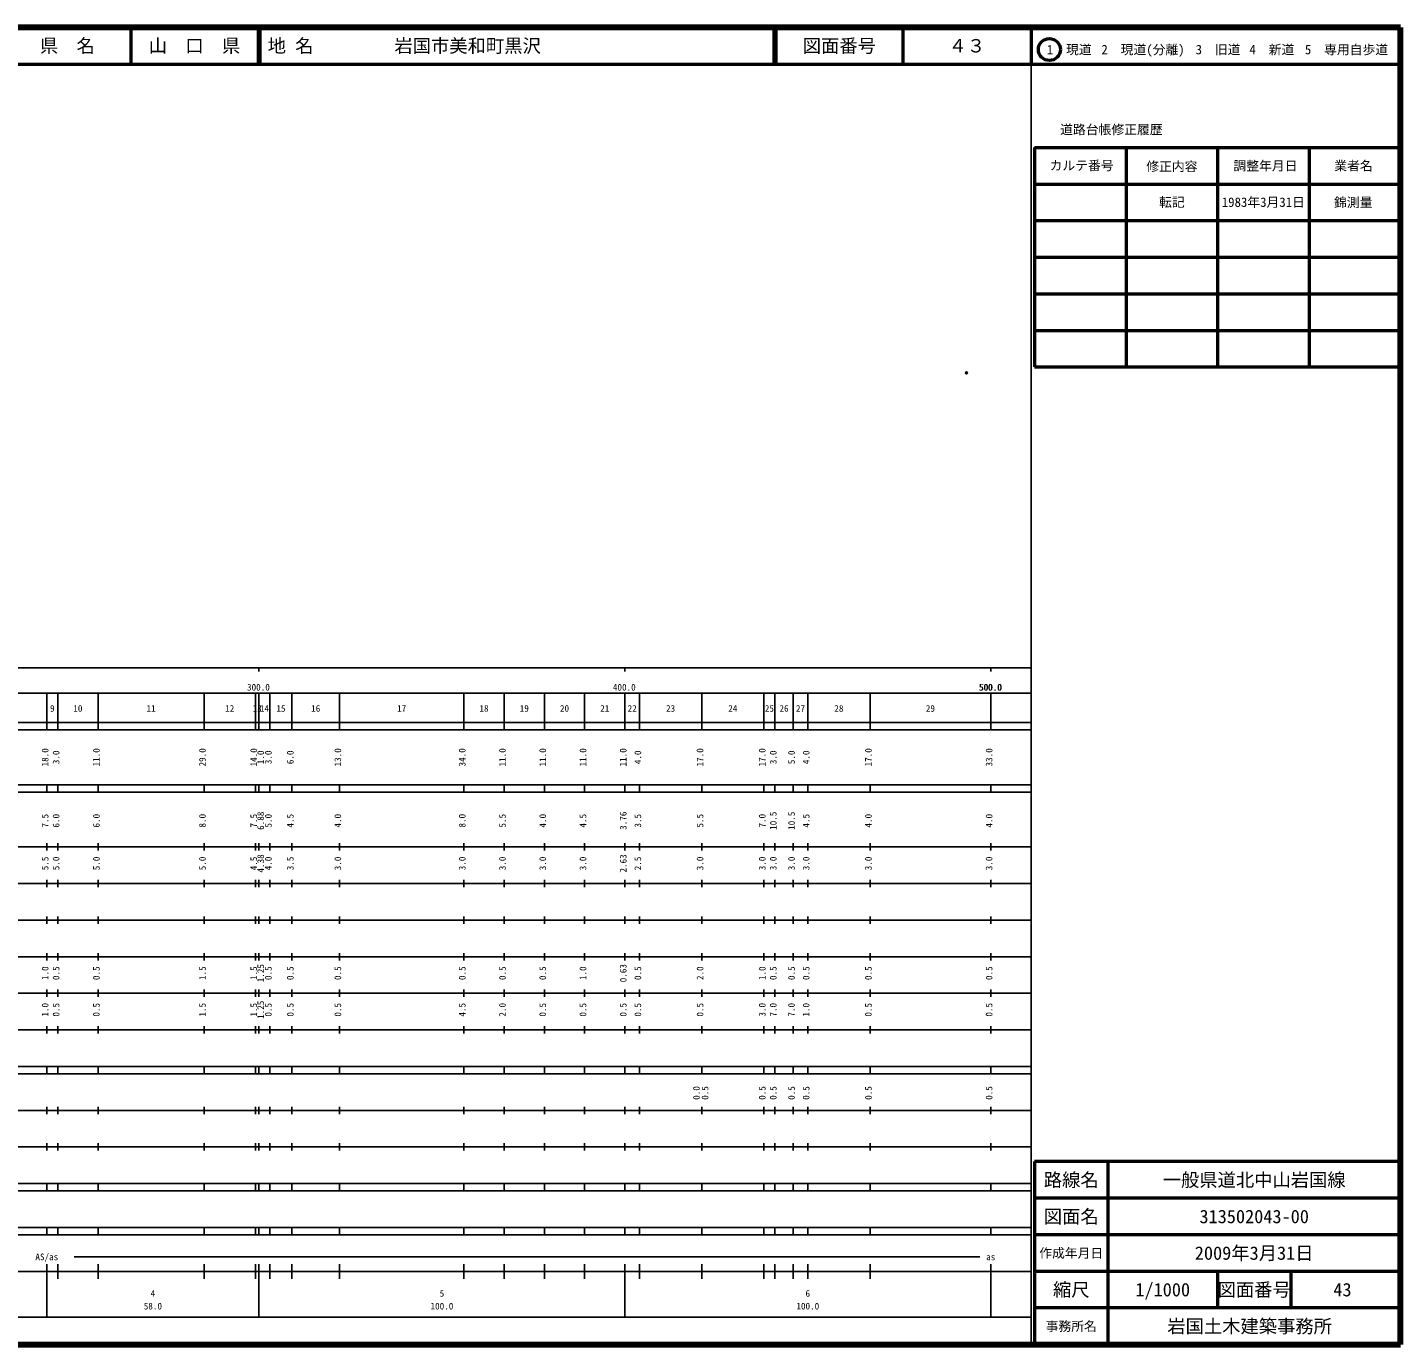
# Model space of a CAD drawing. Units: millimetres on the paper. Extents: x 40 to 680, y 20 to 380.
# Drawn here: x 304.7 to 680, y 20 to 380 of the extents above; entities that cross this region are included whole.
import ezdxf
from ezdxf.enums import TextEntityAlignment as Align

# ---------------------------------------------------------------- set-up
doc = ezdxf.new("R2010")
doc.units = ezdxf.units.MM
doc.header["$PDMODE"] = 32
doc.header["$PDSIZE"] = 0.5
doc.layers.add('M-OTRS', color=6, linetype='Continuous')
doc.layers.add('M-TTL-TXT', color=7, linetype='Continuous')
for name, color, linetype, lineweight in [('M-TTL', 2, 'Continuous', 140), ('M-TTL-BAND', 7, 'Continuous', 25), ('M-TTL-FRAM', 2, 'Continuous', 50), ('M-TTL-LINE', 7, 'Continuous', 50)]:
    doc.layers.add(name, color=color, linetype=linetype, lineweight=lineweight)
doc.styles.add('ＭＳ ゴシック', font='')
doc.styles.get('ＭＳ ゴシック').set_extended_font_data('MS Gothic')

msp = doc.modelspace()

# ---------------------------------------------------------------- linework, layer by layer
at = {"layer": 'M-OTRS'}
msp.add_point((561.363, 285.596), dxfattribs=at)
at = {"layer": 'M-TTL'}
for p, q in [((680, 380), (40, 380)), ((680, 20), (680, 380)), ((40, 20), (680, 20))]:
    msp.add_line(p, q, dxfattribs=at)
at = {"layer": 'M-TTL-BAND'}
for p, q in [((579, 20), (579, 370)), ((40, 205), (579, 205)), ((368, 205), (368, 204)), ((468, 205), (468, 204)), ((568, 205), (568, 204)), ((68, 198), (579, 198)), ((310, 188), (310, 198)), ((313, 188), (313, 198)), ((324, 188), (324, 198)), ((353, 188), (353, 198)), ((367, 188), (367, 198)), ((368, 188), (368, 198)), ((371, 188), (371, 198)), ((377, 188), (377, 198)), ((390, 188), (390, 198)), ((424, 188), (424, 198)), ((435, 188), (435, 198)), ((446, 188), (446, 198)), ((457, 188), (457, 198)), ((468, 188), (468, 198)), ((472, 188), (472, 198)), ((489, 188), (489, 198)), ((506, 188), (506, 198)), ((509, 188), (509, 198)), ((514, 188), (514, 198)), ((518, 188), (518, 198)), ((535, 188), (535, 198)), ((568, 188), (568, 198)), ((40, 190), (579, 190)), ((40, 188), (579, 188)), ((40, 173), (579, 173)), ((310, 171), (310, 173)), ((313, 171), (313, 173)), ((324, 171), (324, 173)), ((353, 171), (353, 173)), ((367, 171), (367, 173)), ((368, 171), (368, 173)), ((371, 171), (371, 173)), ((377, 171), (377, 173)), ((390, 171), (390, 173)), ((424, 171), (424, 173)), ((435, 171), (435, 173)), ((446, 171), (446, 173)), ((457, 171), (457, 173)), ((468, 171), (468, 173)), ((472, 171), (472, 173)), ((489, 171), (489, 173)), ((506, 171), (506, 173)), ((509, 171), (509, 173)), ((514, 171), (514, 173)), ((518, 171), (518, 173)), ((535, 171), (535, 173)), ((568, 171), (568, 173)), ((40, 171), (579, 171)), ((40, 156), (579, 156)), ((310, 155), (310, 157)), ((313, 155), (313, 157)), ((324, 155), (324, 157)), ((353, 155), (353, 157)), ((367, 155), (367, 157)), ((368, 155), (368, 157)), ((371, 155), (371, 157)), ((377, 155), (377, 157)), ((390, 155), (390, 157)), ((424, 155), (424, 157)), ((435, 155), (435, 157)), ((446, 155), (446, 157)), ((457, 155), (457, 157)), ((468, 155), (468, 157)), ((472, 155), (472, 157)), ((489, 155), (489, 157)), ((506, 155), (506, 157)), ((509, 155), (509, 157)), ((514, 155), (514, 157)), ((518, 155), (518, 157)), ((535, 155), (535, 157)), ((568, 155), (568, 157)), ((310, 145), (310, 147)), ((313, 145), (313, 147)), ((324, 145), (324, 147)), ((353, 145), (353, 147)), ((367, 145), (367, 147)), ((368, 145), (368, 147)), ((371, 145), (371, 147)), ((377, 145), (377, 147)), ((390, 145), (390, 147)), ((424, 145), (424, 147)), ((435, 145), (435, 147)), ((446, 145), (446, 147)), ((457, 145), (457, 147)), ((468, 145), (468, 147)), ((472, 145), (472, 147)), ((489, 145), (489, 147)), ((506, 145), (506, 147)), ((509, 145), (509, 147)), ((514, 145), (514, 147)), ((518, 145), (518, 147)), ((535, 145), (535, 147)), ((568, 145), (568, 147)), ((46, 146), (579, 146)), ((52, 136), (579, 136)), ((310, 135), (310, 137)), ((313, 135), (313, 137)), ((324, 135), (324, 137)), ((353, 135), (353, 137)), ((367, 135), (367, 137)), ((368, 135), (368, 137)), ((371, 135), (371, 137)), ((377, 135), (377, 137)), ((390, 135), (390, 137)), ((424, 135), (424, 137)), ((435, 135), (435, 137)), ((446, 135), (446, 137)), ((457, 135), (457, 137)), ((468, 135), (468, 137)), ((472, 135), (472, 137)), ((489, 135), (489, 137)), ((506, 135), (506, 137)), ((509, 135), (509, 137)), ((514, 135), (514, 137)), ((518, 135), (518, 137)), ((535, 135), (535, 137)), ((568, 135), (568, 137)), ((46, 126), (579, 126)), ((310, 125), (310, 127)), ((313, 125), (313, 127)), ((324, 125), (324, 127)), ((353, 125), (353, 127)), ((367, 125), (367, 127)), ((368, 125), (368, 127)), ((371, 125), (371, 127)), ((377, 125), (377, 127)), ((390, 125), (390, 127)), ((424, 125), (424, 127)), ((435, 125), (435, 127)), ((446, 125), (446, 127)), ((457, 125), (457, 127)), ((468, 125), (468, 127)), ((472, 125), (472, 127)), ((489, 125), (489, 127)), ((506, 125), (506, 127)), ((509, 125), (509, 127)), ((514, 125), (514, 127)), ((518, 125), (518, 127)), ((535, 125), (535, 127)), ((568, 125), (568, 127)), ((310, 115), (310, 117)), ((313, 115), (313, 117)), ((324, 115), (324, 117)), ((353, 115), (353, 117)), ((367, 115), (367, 117)), ((368, 115), (368, 117)), ((371, 115), (371, 117)), ((377, 115), (377, 117)), ((390, 115), (390, 117)), ((424, 115), (424, 117)), ((435, 115), (435, 117)), ((446, 115), (446, 117)), ((457, 115), (457, 117)), ((468, 115), (468, 117)), ((472, 115), (472, 117)), ((489, 115), (489, 117)), ((506, 115), (506, 117)), ((509, 115), (509, 117)), ((514, 115), (514, 117)), ((518, 115), (518, 117)), ((535, 115), (535, 117)), ((568, 115), (568, 117)), ((52, 116), (579, 116)), ((46, 106), (579, 106)), ((310, 105), (310, 107)), ((313, 105), (313, 107)), ((324, 105), (324, 107)), ((353, 105), (353, 107)), ((367, 105), (367, 107)), ((368, 105), (368, 107)), ((371, 105), (371, 107)), ((377, 105), (377, 107)), ((390, 105), (390, 107)), ((424, 105), (424, 107)), ((435, 105), (435, 107)), ((446, 105), (446, 107)), ((457, 105), (457, 107)), ((468, 105), (468, 107)), ((472, 105), (472, 107)), ((489, 105), (489, 107)), ((506, 105), (506, 107)), ((509, 105), (509, 107)), ((514, 105), (514, 107)), ((518, 105), (518, 107)), ((535, 105), (535, 107)), ((568, 105), (568, 107)), ((40, 96), (579, 96)), ((40, 94), (579, 94)), ((310, 94), (310, 96)), ((313, 94), (313, 96)), ((324, 94), (324, 96)), ((353, 94), (353, 96)), ((367, 94), (367, 96)), ((368, 94), (368, 96)), ((371, 94), (371, 96)), ((377, 94), (377, 96)), ((390, 94), (390, 96)), ((424, 94), (424, 96)), ((435, 94), (435, 96)), ((446, 94), (446, 96)), ((457, 94), (457, 96)), ((468, 94), (468, 96)), ((472, 94), (472, 96)), ((489, 94), (489, 96)), ((506, 94), (506, 96)), ((509, 94), (509, 96)), ((514, 94), (514, 96)), ((518, 94), (518, 96)), ((535, 94), (535, 96)), ((568, 94), (568, 96)), ((49, 84), (579, 84)), ((310, 83), (310, 85)), ((313, 83), (313, 85)), ((324, 83), (324, 85)), ((353, 83), (353, 85)), ((367, 83), (367, 85)), ((368, 83), (368, 85)), ((371, 83), (371, 85)), ((377, 83), (377, 85)), ((390, 83), (390, 85)), ((424, 83), (424, 85)), ((435, 83), (435, 85)), ((446, 83), (446, 85)), ((457, 83), (457, 85)), ((468, 83), (468, 85)), ((472, 83), (472, 85)), ((489, 83), (489, 85)), ((506, 83), (506, 85)), ((509, 83), (509, 85)), ((514, 83), (514, 85)), ((518, 83), (518, 85)), ((535, 83), (535, 85)), ((568, 83), (568, 85)), ((40, 74), (579, 74)), ((310, 73), (310, 75)), ((313, 73), (313, 75)), ((324, 73), (324, 75)), ((353, 73), (353, 75)), ((367, 73), (367, 75)), ((368, 73), (368, 75)), ((371, 73), (371, 75)), ((377, 73), (377, 75)), ((390, 73), (390, 75)), ((424, 73), (424, 75)), ((435, 73), (435, 75)), ((446, 73), (446, 75)), ((457, 73), (457, 75)), ((468, 73), (468, 75)), ((472, 73), (472, 75)), ((489, 73), (489, 75)), ((506, 73), (506, 75)), ((509, 73), (509, 75)), ((514, 73), (514, 75)), ((518, 73), (518, 75)), ((535, 73), (535, 75)), ((568, 73), (568, 75)), ((40, 64), (579, 64)), ((310, 62), (310, 64)), ((313, 62), (313, 64)), ((324, 62), (324, 64)), ((353, 62), (353, 64)), ((367, 62), (367, 64)), ((368, 62), (368, 64)), ((371, 62), (371, 64)), ((377, 62), (377, 64)), ((390, 62), (390, 64)), ((424, 62), (424, 64)), ((435, 62), (435, 64)), ((446, 62), (446, 64)), ((457, 62), (457, 64)), ((468, 62), (468, 64)), ((472, 62), (472, 64)), ((489, 62), (489, 64)), ((506, 62), (506, 64)), ((509, 62), (509, 64)), ((514, 62), (514, 64)), ((518, 62), (518, 64)), ((535, 62), (535, 64)), ((568, 62), (568, 64)), ((40, 62), (579, 62)), ((40, 52), (579, 52)), ((40, 50), (579, 50)), ((310, 50), (310, 52)), ((313, 50), (313, 52)), ((324, 50), (324, 52)), ((353, 50), (353, 52)), ((367, 50), (367, 52)), ((368, 50), (368, 52)), ((371, 50), (371, 52)), ((377, 50), (377, 52)), ((390, 50), (390, 52)), ((424, 50), (424, 52)), ((435, 50), (435, 52)), ((446, 50), (446, 52)), ((457, 50), (457, 52)), ((468, 50), (468, 52)), ((472, 50), (472, 52)), ((489, 50), (489, 52)), ((506, 50), (506, 52)), ((509, 50), (509, 52)), ((514, 50), (514, 52)), ((518, 50), (518, 52)), ((535, 50), (535, 52)), ((568, 50), (568, 52)), ((310, 27.5), (310, 42)), ((313, 38), (313, 42)), ((317.5, 44), (565, 44)), ((324, 38), (324, 42)), ((353, 38), (353, 42)), ((367, 38), (367, 42)), ((368, 27.5), (368, 42)), ((371, 38), (371, 42)), ((377, 38), (377, 42)), ((390, 38), (390, 42)), ((424, 38), (424, 42)), ((435, 38), (435, 42)), ((446, 38), (446, 42)), ((457, 38), (457, 42)), ((468, 27.5), (468, 42)), ((472, 38), (472, 42)), ((489, 38), (489, 42)), ((506, 38), (506, 42)), ((509, 38), (509, 42)), ((514, 38), (514, 42)), ((518, 38), (518, 42)), ((535, 38), (535, 42)), ((568, 27.5), (568, 42)), ((40, 40), (579, 40)), ((68, 27.5), (579, 27.5))]:
    msp.add_line(p, q, dxfattribs=at)
at = {"layer": 'M-TTL-FRAM'}
for p, q in [((580, 347.197), (580, 287.197)), ((580, 347.197), (680, 347.197)), ((580, 287.197), (680, 287.197)), ((680, 70), (580, 70)), ((580, 70), (580, 20))]:
    msp.add_line(p, q, dxfattribs=at)
at = {"layer": 'M-TTL-LINE'}
for p, q in [((333, 380), (333, 370)), ((367.75, 380), (367.75, 370)), ((368.25, 380), (368.25, 370)), ((508.747, 380), (508.747, 370)), ((509.247, 380), (509.247, 370)), ((543.997, 380), (543.997, 370)), ((579, 380), (579, 370)), ((40, 370), (680, 370)), ((605, 347.197), (605, 287.197)), ((630, 347.197), (630, 287.197)), ((655, 347.197), (655, 287.197)), ((580, 337.197), (680, 337.197)), ((580, 327.197), (680, 327.197)), ((580, 317.197), (680, 317.197)), ((580, 307.197), (680, 307.197)), ((580, 297.197), (680, 297.197)), ((600, 70), (600, 20)), ((680, 60), (580, 60)), ((680, 50), (580, 50)), ((680, 40), (580, 40)), ((630, 40), (630, 30)), ((650, 40), (650, 30)), ((680, 30), (580, 30))]:
    msp.add_line(p, q, dxfattribs=at)
msp.add_circle((584.031, 373.958), 3, dxfattribs=at)

# ---------------------------------------------------------------- texts
at = {"layer": 'M-TTL-BAND', "style": 'ＭＳ ゴシック'}
for s, p in [('300.0', (367.844, 198.195)), ('400.0', (467.844, 198.195)), ('500.0', (567.844, 198.195)), ('500.0', (568, 198.195)), ('9', (311.5, 192.405)), ('10', (318.5, 192.405)), ('11', (338.5, 192.405)), ('12', (360, 192.405)), ('13', (367.5, 192.405)), ('14', (369.5, 192.405)), ('15', (374, 192.405)), ('16', (383.5, 192.405)), ('17', (407, 192.405)), ('18', (429.5, 192.405)), ('19', (440.5, 192.405)), ('20', (451.5, 192.405)), ('21', (462.5, 192.405)), ('22', (470, 192.405)), ('23', (480.5, 192.405)), ('24', (497.5, 192.405)), ('25', (507.5, 192.405)), ('26', (511.5, 192.405)), ('27', (516, 192.405)), ('28', (526.5, 192.405)), ('29', (551.5, 192.405)), ('AS/as', (310, 42.5)), ('as', (568, 42.5)), ('4', (339, 32.523)), ('5', (418, 32.523)), ('6', (518, 32.523)), ('58.0', (339, 29.033)), ('100.0', (418, 29.033)), ('100.0', (518, 29.033))]:
    msp.add_text(s, height=1.833, dxfattribs=at).set_placement(p, align=Align.BOTTOM_CENTER)
for s, p in [('18.0', (311, 180.5)), ('3.0', (314, 180.5)), ('11.0', (325, 180.5)), ('29.0', (354, 180.5)), ('14.0', (368, 180.5)), ('1.0', (369.911, 180.5)), ('3.0', (372, 180.5)), ('6.0', (378, 180.5)), ('13.0', (391, 180.5)), ('34.0', (425, 180.5)), ('11.0', (436, 180.5)), ('11.0', (447, 180.5)), ('11.0', (458, 180.5)), ('11.0', (469, 180.5)), ('4.0', (473, 180.5)), ('17.0', (490, 180.5)), ('17.0', (507, 180.5)), ('3.0', (510, 180.5)), ('5.0', (515, 180.5)), ('4.0', (519, 180.5)), ('17.0', (536, 180.5)), ('33.0', (569, 180.5)), ('6.88', (369.911, 163.174)), ('3.76', (469, 163.174)), ('10.5', (510, 163.174)), ('10.5', (515, 163.174)), ('7.5', (311, 163.174)), ('6.0', (314, 163.174)), ('6.0', (325, 163.174)), ('8.0', (354, 163.174)), ('7.5', (368, 163.174)), ('5.0', (372, 163.174)), ('4.5', (378, 163.174)), ('4.0', (391, 163.174)), ('8.0', (425, 163.174)), ('5.5', (436, 163.174)), ('4.0', (447, 163.174)), ('4.5', (458, 163.174)), ('3.5', (473, 163.174)), ('5.5', (490, 163.174)), ('7.0', (507, 163.174)), ('4.5', (519, 163.174)), ('4.0', (536, 163.174)), ('4.0', (569, 163.174)), ('4.38', (369.911, 151.5)), ('5.5', (311, 151.5)), ('5.0', (314, 151.5)), ('5.0', (325, 151.5)), ('5.0', (354, 151.5)), ('4.5', (368, 151.5)), ('4.0', (372, 151.5)), ('3.5', (378, 151.5)), ('3.0', (391, 151.5)), ('3.0', (425, 151.5)), ('3.0', (436, 151.5)), ('3.0', (447, 151.5)), ('3.0', (458, 151.5)), ('2.63', (469, 151.5)), ('2.5', (473, 151.5)), ('3.0', (490, 151.5)), ('3.0', (507, 151.5)), ('3.0', (510, 151.5)), ('3.0', (515, 151.5)), ('3.0', (519, 151.5)), ('3.0', (536, 151.5)), ('3.0', (569, 151.5)), ('1.25', (369.911, 121.5)), ('1.0', (311, 121.5)), ('0.5', (314, 121.5)), ('0.5', (325, 121.5)), ('1.5', (354, 121.5)), ('1.5', (368, 121.5)), ('0.5', (372, 121.5)), ('0.5', (378, 121.5)), ('0.5', (391, 121.5)), ('0.5', (425, 121.5)), ('0.5', (436, 121.5)), ('0.5', (447, 121.5)), ('1.0', (458, 121.5)), ('0.63', (469, 121.5)), ('0.5', (473, 121.5)), ('2.0', (490, 121.5)), ('1.0', (507, 121.5)), ('0.5', (510, 121.5)), ('0.5', (515, 121.5)), ('0.5', (519, 121.5)), ('0.5', (536, 121.5)), ('0.5', (569, 121.5)), ('1.0', (311, 111.5)), ('0.5', (314, 111.5)), ('0.5', (325, 111.5)), ('1.5', (354, 111.5)), ('1.5', (368, 111.5)), ('1.25', (369.911, 111.5)), ('0.5', (372, 111.5)), ('0.5', (378, 111.5)), ('0.5', (391, 111.5)), ('4.5', (425, 111.5)), ('2.0', (436, 111.5)), ('0.5', (447, 111.5)), ('0.5', (458, 111.5)), ('0.5', (469, 111.5)), ('0.5', (473, 111.5)), ('0.5', (490, 111.5)), ('3.0', (507, 111.5)), ('7.0', (510, 111.5)), ('7.0', (515, 111.5)), ('1.0', (519, 111.5)), ('0.5', (536, 111.5)), ('0.5', (569, 111.5)), ('0.0', (489, 88.764)), ('0.5', (491.37, 88.764)), ('0.5', (507, 88.764)), ('0.5', (510, 88.764)), ('0.5', (515, 88.764)), ('0.5', (519, 88.764)), ('0.5', (536, 88.764)), ('0.5', (569, 88.764))]:
    msp.add_text(s, height=1.833, rotation=90, dxfattribs=at).set_placement(p, align=Align.BOTTOM_CENTER)
at = {"layer": 'M-TTL-TXT', "style": 'ＭＳ ゴシック'}
for s, height, p in [('県\u3000名', 3.666, (315.625, 375)), ('山\u3000口\u3000県', 3.666, (350.375, 375)), ('図面番号', 3.666, (526.622, 375)), ('４３', 3.666, (561.497, 375)), ('1\u3000現道', 2.566, (589.448, 373.958)), ('2\u3000現道(分離)', 2.566, (609.619, 373.958)), ('3\u3000旧道', 2.566, (630.121, 373.958)), ('4\u3000新道', 2.566, (644.824, 373.958)), ('5\u3000専用自歩道', 2.566, (665.228, 373.958)), ('道路台帳修正履歴', 2.566, (600.968, 352.113)), ('カルテ番号', 2.566, (592.839, 342.277)), ('修正内容', 2.566, (617.509, 342.023)), ('調整年月日', 2.566, (643.089, 342.197)), ('業者名', 2.566, (667.134, 342.197)), ('転記', 2.566, (617.5, 332.245)), ('1983年3月31日', 2.566, (642.5, 332.245)), ('錦測量', 2.566, (667.077, 332.189)), ('路線名', 3.666, (590, 65)), ('路線名', 3.666, (590, 65)), ('一般県道北中山岩国線', 3.666, (640, 65)), ('図面名', 3.666, (590, 55)), ('図面名', 3.666, (590, 55)), ('313502043-00', 3.666, (640, 55)), ('作成年月日', 2.566, (590, 45)), ('作成年月日', 2.566, (590, 45)), ('2009年3月31日', 3.666, (640, 45)), ('縮尺', 3.666, (590, 35)), ('縮尺', 3.666, (590, 35)), ('1/1000', 3.666, (615, 35)), ('図面番号', 3.666, (640, 35)), ('図面番号', 3.666, (640, 35)), ('43', 3.666, (664.125, 35)), ('事務所名', 2.566, (590, 25)), ('事務所名', 2.566, (590, 25)), ('岩国土木建築事務所 ', 3.666, (640, 25))]:
    msp.add_text(s, height=height, dxfattribs=at).set_placement(p, align=Align.MIDDLE_CENTER)
for s, p in [('地 名', (370.38, 375)), ('岩国市美和町黒沢', (405.024, 375))]:
    msp.add_text(s, height=3.666, dxfattribs=at).set_placement(p, align=Align.MIDDLE_LEFT)

doc.saveas('drawing.dxf')
